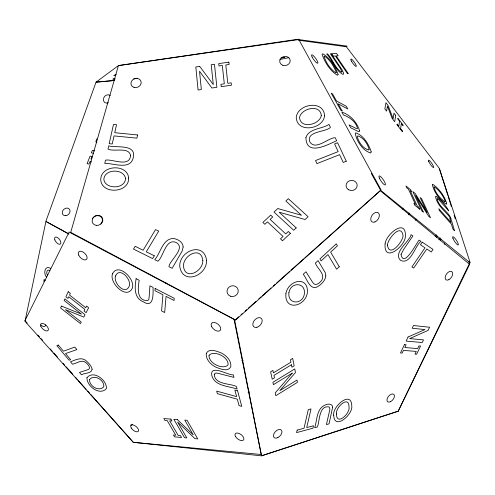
<?xml version="1.0" encoding="UTF-8"?>
<svg xmlns="http://www.w3.org/2000/svg" width="495" height="495" viewBox="0 0 495 495"><rect width="100%" height="100%" fill="white"/><g stroke="black" fill="none" stroke-linecap="round" stroke-linejoin="round"><path stroke-width="0.74" d="M43.801 281.488L44.067 279.477L45.293 280.399M408.623 214.811L409.198 212.992M96.983 138.73L95.813 141.681L96.859 142.764M90.969 158.994L91.965 156.5L90.109 156.055L87.095 163.659L88.945 164.086L89.935 161.599L91.445 161.945M415.54 220.256L416.029 219.087M238.726 316.794L234.698 320.383L261.558 455.852L398.228 411.178L469.18 263.99L380.271 190.711L304.895 257.852M398.258 411.098L469.656 264.293L468.728 261.366M100.838 224.049C106.27 217.088 96.475 212.132 92.262 218.809M435.179 236.709L436.491 234.822M436.534 237.353L437.407 236.09M438.867 239.716L440.16 237.866M440.154 240.335L441.026 239.085M402.101 209.199L403.153 208.067M241.028 314.746L242.173 313.719M245.05 311.157L246.776 309.623M248.502 308.082L255.983 301.418M258.86 298.856L261.162 296.808M262.313 295.781L270.944 288.096M273.246 286.042L274.972 284.507M276.699 282.967L289.358 271.693M291.085 270.152L303.744 258.879M116.189 74.262L113.732 75.593L115.774 75.358M398.228 411.178L261.372 455.833L133.594 442.332M279.83 59.474L288.913 57.674M344.186 46.722L347.218 46.122L298.664 39.575L118.423 65.588L96.036 82.164L45.886 221.333L68.892 233.931M241.826 360.577L243.119 360.329M248.069 392.164L249.604 391.972M114.5 80.444L96.036 82.164L114.463 80.506M136.038 78.433L137.579 78.29M133.656 78.785L137.499 78.439M281.222 57.569L284.891 57.383L281.191 57.915M133.285 442.32L261.224 454.515L234.03 319.38L69.108 232.056L24.75 321.045L133.285 442.32L90.746 394.478M298.355 40.2L346.364 46.759L439.331 168.374L470.25 262.913L380.649 190.346L371.293 173.429M49.896 270.276L48.034 270.152L46.982 271.13L46.734 273.122L47.384 275.424M93.629 153.376L91.383 152.837L92.355 150.4L94.57 150.932M50.57 268.309C44.581 264.85 43.3 273.71 46.487 277.107M68.892 234.055L45.899 221.531L25.134 320.692L27.188 323M37.948 335.103L39.489 336.835M41.023 338.561L42.564 340.294M50.249 348.938L52.303 351.246M53.837 352.972L57.426 357.006M63.063 363.349L64.604 365.081M66.138 366.807L72.802 374.3M75.37 377.184L77.418 379.492M78.445 380.643L86.13 389.287M87.671 391.019L89.719 393.321M439.492 169.042L447.845 195.42M448.309 196.886L451.322 206.415M454.107 215.207L455.27 218.87M444.448 243.033L444.832 244.499M115.081 79.12A4.492 0.34 -7.5 0 1 112.792 79.12A4.492 0.34 -7.5 0 1 114.958 78.538M166.654 283.134A3.911 3.626 -28.6 0 1 165.652 283.288M108.349 102.743A4.375 3.688 -53 0 1 103.777 101.228A4.375 3.688 -53 0 1 105.175 95.937A4.375 3.688 -53 0 1 110.23 95.634M45.689 324.937A4.715 2.617 53.7 0 1 40.918 324.955M132.344 424.196A4.61 2.481 58.7 0 1 130.637 425.032M333.717 415.2C334.187 431.04 353.288 414.241 351.766 405.906C351.506 389.788 332.071 406.723 333.717 415.2M387.461 245.118C389.311 258.303 402.949 241.597 403.054 235.744C401.29 222.397 387.505 239.19 387.461 245.118M136.1 278.685C134.764 287.168 133.675 298.027 143.364 301.826C153.865 308.663 153.178 293.912 153.06 287.403L149.929 285.794L149.131 297.415L148.778 299.382L147.887 300.514C136.546 301.306 137.796 287.972 139.206 280.281L136.1 278.685M332.628 407.249L329.033 423.856L326.415 424.562L329.93 409.192L329.225 407.001C318.761 404.731 319.776 421.604 317.351 427.006L314.696 427.723C317.215 420.274 316.373 408.561 325.246 404.966C327.746 403.716 332.572 403.345 332.628 407.249M206.267 353.51C205.747 359.562 210.691 364.568 215.746 367.08C220.071 368.825 228.009 372.345 230.806 366.746C231.549 360.626 226.444 355.534 221.352 353.015C217.027 351.271 208.921 347.762 206.267 353.51M446.694 203.29L446.36 204.299C439.863 199.912 433.917 192.394 432.345 184.536L432.661 184.264C439.158 188.539 444.331 195.822 446.694 203.29M336.495 413.993C336.371 426.393 350.373 413.362 349.031 407.082C349.21 394.577 335.096 407.639 336.495 413.993M288.913 292.694C287.447 304.728 302.655 304.908 304.363 294.036C305.96 281.903 290.59 281.704 288.913 292.694M305.929 137.393C306.077 156.785 327.572 144.713 336.674 140.735L335.257 137.715C328.494 137.474 315.216 151.34 309.715 141.638C306.065 131.107 326.298 132.078 330.425 127.388L329.026 124.4C322.134 129.065 309.226 128.304 305.929 137.393M92.113 369.183C91.668 373.904 84.398 372.704 81.471 374.808L79.46 372.426L87.535 369.802L88.927 369.146L89.521 368.156C89.471 365.768 87.411 363.998 85.783 362.489C81.755 359.129 76.675 363.46 72.517 364.202L70.494 361.808C75.45 359.865 82.022 356.45 86.563 361.177C88.896 363.404 91.445 365.904 92.113 369.183M155.145 288.474L154.984 290.683L162.911 294.766L161.587 310.916L164.68 312.524L166.06 296.387L174.042 300.496L174.252 298.293L155.145 288.474M214.261 374.294C214.589 384.757 230.008 383.235 236.418 386.471L237.117 389.089C228.851 385.989 214.904 386.354 211.848 375.699C209.243 363.25 229.928 376.287 233.275 374.74L233.987 377.4L216.983 373.057L215.245 373.224L214.261 374.294M437.184 198.773C438.527 207.059 448.328 211.173 450.995 218.648C445.933 211.575 436.98 205.734 435.513 196.515L436.064 196.156C441.057 200.159 445.846 205.431 448.779 210.938L438.799 199.664L437.184 198.773M401.037 254.548C403.957 269.224 418.089 239.828 419.203 240.155L421.022 241.374C415.367 244.771 411.054 264.961 400.709 260.494C392.238 252.871 410.25 240.935 411.036 234.673L412.892 235.917L403.468 249.715L401.037 254.548M445.092 201.211L444.807 201.83C440.024 198.254 435.254 192.877 433.979 186.906L434.245 186.763C439.065 190.222 443.229 195.494 445.092 201.211M209.051 355.323C208.216 363.052 222.942 370.322 228.04 364.945C229.074 357.167 214.032 349.736 209.051 355.323M115.583 275.913C112.798 282.509 125.006 295.688 129.127 286.407C132.109 279.743 119.53 266.31 115.583 275.913M125.544 178.435C125.315 189.344 105.348 189.566 103.845 179.537C104.099 168.634 123.979 168.405 125.544 178.435M285.955 293.257C284.043 311.151 304.474 307.005 307.253 293.479C309.363 275.43 288.696 279.588 285.955 293.257M112.501 273.822C109.011 282.812 126.429 299.951 132.227 288.449C135.983 279.415 118.095 261.997 112.501 273.822M359.611 130.785L359.537 131.429L358.491 131.596L350.677 127.76L349.055 124.876L355.886 128.329L357.037 128.774L357.532 128.508C356.054 121.721 349.724 117.235 343.499 115.007L341.89 112.155C350.528 114.958 356.957 122.296 359.611 130.785M130.544 155.56C129.647 167.885 111.864 158.635 105.491 160.17L104.761 163.418C113.008 162.954 130.723 170.769 133.334 157.317C136.447 143.525 115.248 148.123 108.702 145.827L107.978 149.044C113.367 152.231 129.065 146.415 130.544 155.56M128.663 178.07C129.121 193.192 101.784 194.628 100.739 179.933C100.386 164.866 127.568 163.399 128.663 178.07M402.392 130.977L402.305 131.658L396.978 124.709L397.07 124.035L398.821 126.318L399.514 121.145L397.788 118.893L397.881 118.243L403.103 125.074L403.023 125.736L401.303 123.49L400.641 128.694L402.392 130.977M183.15 246.986L182.16 251.045L172.149 268.296L168.937 266.7C169.37 260.469 186.318 248.267 176.177 242.482C165.59 237.971 163.449 256.954 157.93 261.23L154.743 259.64C160.603 253.316 162.595 238.175 173.714 238.528C178.021 239.246 183.039 242.092 183.15 246.986M206.588 260.327C206.984 276.105 182.358 285.411 179.728 266.23C179.388 250.557 203.915 241.288 206.588 260.327M324.553 115.787C323.179 129.393 296.827 133.539 296.239 117.284C297.718 103.764 323.891 99.594 324.553 115.787M395.666 115.36L394.725 121.77L392.12 118.373L387.443 106.177L386.564 111.127L384.844 108.881L385.982 102.7L388.006 105.342L393.148 118.645L393.989 113.163L395.666 115.36M86.972 377.673C86.52 386.094 99.811 396.149 106.425 388.581C107.13 380.111 93.425 369.796 86.972 377.673M202.82 260.525C203.284 271.322 184.895 281.055 183.472 266.05C183.026 255.29 201.347 245.57 202.82 260.525M385.104 243.893C383.625 263.482 404.601 246.584 405.325 236.963C406.896 217.175 385.822 234.178 385.104 243.893M321.298 115.552C319.671 124.771 300.44 129.412 299.524 117.525C301.17 108.3 320.339 103.665 321.298 115.552M325.828 275.932C325.252 280.64 321.527 284.223 317.722 286.654C309.845 291.066 306.875 278.314 303.249 274.286L305.978 271.761L312.425 282.014L313.793 283.74L315.346 284.47C318.217 284.545 320.376 282.057 321.936 279.923C325.277 273.754 317.128 268.401 315.358 263.105L318.081 260.599L325.234 272.634L325.828 275.932M336.26 72.233L335.857 72.864C330.363 69.244 325.809 62.512 324.033 56.251L324.386 56.096C329.948 59.629 333.76 66.206 336.26 72.233M371.231 151.909L370.594 153.023C362.618 150.43 356.53 141.18 355.243 133.204L355.757 132.87C363.738 135.469 368.8 144.28 371.231 151.909M137.573 134.956L136.886 138.161L114.036 135.902L112.235 143.989L109.178 143.68L113.497 124.394L116.535 124.684L114.747 132.709L137.573 134.956M297.167 430.118L296.604 432.605L312.92 428.206L313.49 425.743L306.721 427.556L311.002 408.926L308.292 409.619L304.023 428.28L297.167 430.118M89.583 379.486C88.809 385.933 99.05 392.201 103.777 386.756C104.686 380.259 94.242 373.855 89.583 379.486M341.921 71.713L341.55 72.214C335.041 68.279 332.739 59.264 327.56 53.924L326.725 53.967C332.696 59.87 335.233 70.612 343.128 74.51L343.679 73.309L342.119 69.869L331.211 53.738L330.394 53.782L340.554 68.7L341.921 71.713M118.423 65.588L70.717 232.365L235.608 320.042L381.07 189.931L298.603 39.148L118.423 65.588M338.11 74.411L337.479 75.24C330.085 71.07 324.955 62.364 322.066 54.499L322.759 53.726C330.103 57.995 335.195 66.559 338.11 74.411M369.115 149.298L368.528 150.004C362.736 148.265 358.677 142.139 357.186 136.533L357.829 135.896C363.571 137.684 367.587 143.723 369.115 149.298M61.454 306.089L60.569 307.964L80.481 323.612L81.267 322.09L65.458 309.666L83.828 317.103L85.047 314.74L64.864 298.893L64.109 300.49L81.471 314.121L61.454 306.089M68.26 291.734L65.866 296.783L67.933 298.405L68.718 296.759L84.868 309.431L84.039 311.052L86.111 312.673L88.654 307.729L86.569 306.096L85.734 307.735L69.541 295.032L70.34 293.368L68.26 291.734M404.446 344.625L400.48 352.985L402.15 353.114L403.45 350.38L416.289 351.425L414.996 354.135L416.617 354.259L420.564 346.03L418.943 345.887L417.644 348.604L404.811 347.521L406.117 344.768L404.446 344.625M408.066 336.996L406.129 341.08L422.241 342.54L423.51 339.892L409.65 338.599L428.045 330.437L429.58 327.238L413.504 325.537L412.217 328.247L424.988 329.565L408.066 336.996M154.292 255.785L152.621 258.588L133.483 249.078L135.16 246.3L143.117 250.247L155.548 229.6L158.703 231.14L146.279 251.813L154.292 255.785M422.229 242.179L420.459 244.765L425.007 247.791L411.908 266.91L413.715 268.055L426.789 248.985L431.269 251.961L433.014 249.412L422.229 242.179M292.254 373.119L275.208 392.931L275.808 395.697L297.415 382.369L296.963 380.055L279.848 390.598L295.472 372.512L294.772 368.942L272.9 382.307L273.413 384.652L292.254 373.119M290.379 233.362L282.515 240.762L280.492 238.875L283.078 236.443L267.436 221.89L264.856 224.297L262.87 222.441L270.703 215.139L272.696 216.983L270.122 219.384L285.77 233.912L288.356 231.487L290.379 233.362M296.196 227.886L293.69 230.249L274.001 212.064L277.788 208.531L301.455 215.269L285.85 201.013L288.331 198.699L308.088 216.705L305.093 219.52L279.186 212.219L296.196 227.886M339.254 266.737L336.6 269.2L327.931 254.597L321.094 260.908L319.894 258.922L336.284 243.8L337.448 245.811L330.635 252.097L339.254 266.737M291.45 364.741L273.958 375.383L274.484 377.815L272.225 379.195L270.61 371.764L272.881 370.384L273.413 372.84L290.942 362.192L290.454 359.735L292.687 358.38L294.154 365.824L291.932 367.179L291.45 364.741M346.259 161.215L343.214 162.422L339.601 154.675L316.93 163.622L315.538 160.553L338.172 151.619L334.595 143.946L337.615 142.752L346.259 161.215M58.299 345.058L56.814 345.609L69.145 360.205L70.643 359.686L65.507 353.597L76.849 349.563L74.782 347.106L63.465 351.178L58.299 345.058M199.708 66.398L195.828 66.967L198.08 90.016L201.341 89.546L199.528 71.261L211.916 88.017L216.884 87.299L214.459 64.245L211.217 64.721L213.283 84.571L199.708 66.398M228.869 62.141L218.734 63.62L218.982 65.959L222.317 65.47L224.303 83.816L220.943 84.305L221.197 86.675L231.431 85.196L231.165 82.826L227.805 83.308L225.794 64.963L229.129 64.48L228.869 62.141M348.164 73.415L347.403 73.508L335.387 55.96L333.37 56.077L331.749 53.708L336.557 53.466L338.153 55.793L336.179 55.91L348.164 73.415M170.868 419.098L163.845 418.584L164.946 420.465L167.248 420.639L175.75 435.21L173.454 435.012L174.537 436.862L181.554 437.475L180.471 435.612L178.157 435.414L169.655 420.818L171.969 420.991L170.868 419.098M177.321 419.568L173.863 419.315L184.542 437.735L186.813 437.933L177.618 422.043L194.974 438.65L197.746 438.892L187.085 420.286L184.771 420.119L193.229 434.857L177.321 419.568M237.581 390.821L234.859 390.085L236.629 396.619L216.655 391.118L217.379 393.667L237.322 399.187L239.06 405.628L241.758 406.383L237.581 390.821M342.144 110.948L340.82 110.255L331.192 93.153L332.529 93.889L336.526 100.98L346.24 106.221L347.812 108.993L338.116 103.802L342.144 110.948M419.698 209.162L414.804 205.264L413.888 203.266L415.503 204.559L408.437 189.214L406.828 187.908L405.931 185.959L410.813 189.938L411.71 191.874L410.114 190.575L417.18 205.895L418.782 207.176L419.698 209.162M423.287 212.027L421.746 210.796L412.855 191.596L415.194 193.502L427.148 212.584L420.119 197.517L421.629 198.749L430.532 217.806L428.72 216.365L415.602 195.463L423.287 212.027M454.429 230.645L452.801 228.814L451.508 224.26L439.312 210.493L438.83 208.729L450.995 222.472L449.72 218.004L451.329 219.823L454.429 230.645M348.263 189.573A5.581 5.086 -3.7 0 0 357.161 186.033A5.581 5.086 -3.7 0 0 349.445 180.811A5.581 5.086 -3.7 0 0 348.263 189.573M282.886 65.309A5.272 4.585 -10.4 0 0 290.175 60.223A5.272 4.585 -10.4 0 0 281.822 57.439A5.272 4.585 -10.4 0 0 282.886 65.309M134.046 87.38A5.216 4.505 -20.8 0 0 141.162 82.003A5.216 4.505 -20.8 0 0 132.988 79.596A5.216 4.505 -20.8 0 0 134.046 87.38M96.358 225.398A5.495 4.925 -29.6 0 0 102.57 218.338A5.495 4.925 -29.6 0 0 93.481 217.336A5.495 4.925 -29.6 0 0 96.358 225.398M230.775 296.326A5.692 5.371 -21.2 0 0 238.175 289.922A5.692 5.371 -21.2 0 0 228.931 287.193A5.692 5.371 -21.2 0 0 230.775 296.326M453.043 238.596A4.962 1.064 56.4 0 0 458.036 245.031A4.962 1.064 56.4 0 0 455.45 238.949A4.962 1.064 56.4 0 0 453.043 238.596M428.757 161.593A4.461 0.872 55.5 0 0 433.304 167.52A4.461 0.872 55.5 0 0 431.089 162.41A4.461 0.872 55.5 0 0 428.757 161.593M351.413 61.071A4.585 0.916 54.2 0 0 356.14 66.423A4.585 0.916 54.2 0 0 352.978 60.545A4.585 0.916 54.2 0 0 351.413 61.071M312.098 56.999A5.185 1.163 53.8 0 0 317.623 63.261A5.185 1.163 53.8 0 0 314.436 56.814A5.185 1.163 53.8 0 0 312.098 56.999M379.38 178.101A5.445 1.299 55.5 0 0 385.042 184.994A5.445 1.299 55.5 0 0 382.177 178.256A5.445 1.299 55.5 0 0 379.38 178.101M277.887 437.592A5.204 3.174 -46.4 0 0 281.302 430.05A5.204 3.174 -46.4 0 0 273.927 433.775A5.204 3.174 -46.4 0 0 277.887 437.592M390.592 401.649A4.814 2.766 -50.1 0 0 394.001 394.552A4.814 2.766 -50.1 0 0 387.511 397.906A4.814 2.766 -50.1 0 0 390.592 401.649M448.847 279.694A5.006 2.958 -54.6 0 0 452.22 272.04A5.006 2.958 -54.6 0 0 445.686 275.449A5.006 2.958 -54.6 0 0 448.847 279.694M374.963 221.927A5.525 3.601 -55.4 0 0 378.83 213.388A5.525 3.601 -55.4 0 0 371.355 216.519A5.525 3.601 -55.4 0 0 374.963 221.927M256.954 327.288A5.649 3.799 -48.6 0 0 261.824 319.034A5.649 3.799 -48.6 0 0 253.737 321.28A5.649 3.799 -48.6 0 0 256.954 327.288M40.807 326.186A4.882 2.469 43 0 0 47.557 330.827A4.882 2.469 43 0 0 45.088 324.497A4.882 2.469 43 0 0 40.807 326.186M131.293 428.039A4.74 2.345 39.3 0 0 138.142 431.504A4.74 2.345 39.3 0 0 134.504 425.453A4.74 2.345 39.3 0 0 131.293 428.039M235.564 436.658A5.185 2.766 36.6 0 0 243.323 440.173A5.185 2.766 36.6 0 0 239.382 433.583A5.185 2.766 36.6 0 0 235.564 436.658M211.699 326.787A5.631 3.31 39.1 0 0 220.083 330.592A5.631 3.31 39.1 0 0 216.086 323A5.631 3.31 39.1 0 0 211.699 326.787M78.674 255.043A5.433 3.044 44.1 0 0 86.328 259.597A5.433 3.044 44.1 0 0 83.135 252.085A5.433 3.044 44.1 0 0 78.674 255.043M65.804 215.696A4.257 3.446 -42.4 0 0 69.69 209.583A4.257 3.446 -42.4 0 0 62.945 210.394A4.257 3.446 -42.4 0 0 65.804 215.696M54.858 239.92A4.3 2.147 52.1 0 0 60.272 244.122A4.3 2.147 52.1 0 0 58.033 237.953A4.3 2.147 52.1 0 0 54.858 239.92"/></g></svg>
